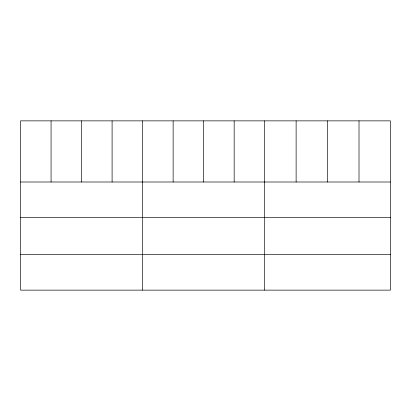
<?xml version="1.0" encoding="UTF-8"?>
<svg xmlns="http://www.w3.org/2000/svg" width="411" height="411" viewBox="0 0 411 411"><rect width="100%" height="100%" fill="white"/><g stroke="black" fill="none" stroke-linecap="round" stroke-linejoin="round"><path stroke-width="0.62" d="M390.45 182.001L390.45 290.14L20.55 290.14L20.55 120.86L390.45 120.86L390.45 182.001L20.55 182.001M20.55 217.686L390.45 217.686M20.55 254.455L390.45 254.455M359.009 120.86L359.009 182.001M327.567 120.86L327.567 182.001M296.125 120.86L296.125 182.001M264.684 120.86L264.684 290.14M234.167 120.86L234.167 182.001M203.65 120.86L203.65 182.001M173.134 120.86L173.134 182.001M142.617 120.86L142.617 290.14M112.1 120.86L112.1 182.001M81.584 120.86L81.584 182.001M51.067 120.86L51.067 182.001"/></g></svg>
